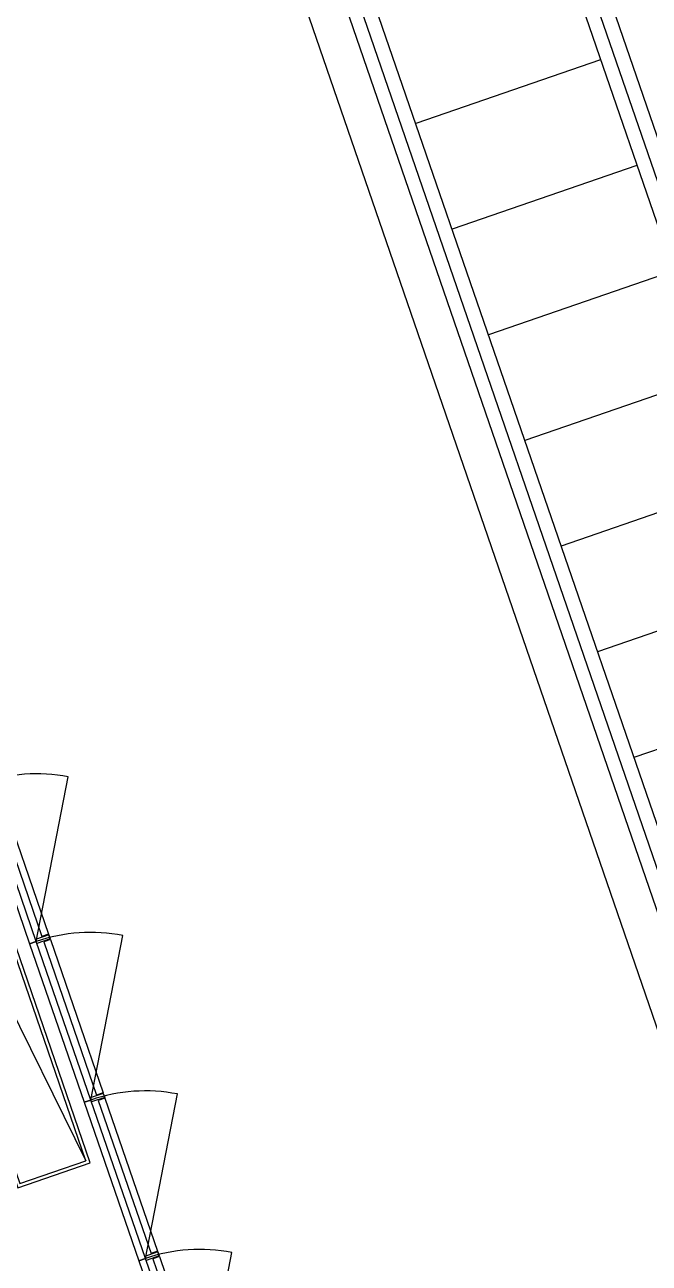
# Model space of a CAD drawing. Extents: x 809431 to 809707, y 818703 to 819368.
# Drawn here: x 809472.21 to 809476.68, y 819295.77 to 819304.63 of the extents above; entities that cross this region are included whole.
import ezdxf

# ---------------------------------------------------------------- set-up
doc = ezdxf.new("R2010")
doc.units = 0
for name, color, linetype in [('Esc', 7, 'Continuous'), ('MAJ322__', 7, 'Continuous'), ('MAJ325__', 7, 'Continuous'), ('MAJ342__', 7, 'Continuous'), ('MAJ570__', 7, 'Continuous')]:
    doc.layers.add(name, color=color, linetype=linetype)

msp = doc.modelspace()

# ---------------------------------------------------------------- linework, layer by layer
at = {"layer": 'Esc'}
for p, q in [((809497.6245, 819242.8561), (809475.6977, 819306.5417)), ((809475.7922, 819306.5742), (809497.8641, 819242.4676)), ((809497.7695, 819242.435), (809475.8427, 819306.1205)), ((809496.1069, 819242.3337), (809474.1801, 819306.0192)), ((809474.0856, 819305.9866), (809496.0124, 819242.3011)), ((809475.7961, 819305.941), (809497.4773, 819242.969)), ((809474.2305, 819305.5655), (809496.1574, 819241.88)), ((809496.2519, 819241.9125), (809474.3251, 819305.5981)), ((809473.965, 819305.4969), (809495.7626, 819242.1923)), ((809496.1535, 819242.5132), (809474.4723, 819305.4852)), ((809476.3324, 819304.3827), (809475.0087, 819303.927)), ((809476.5929, 819303.6263), (809475.2691, 819303.1706)), ((809476.8533, 819302.8699), (809475.5296, 819302.4141)), ((809477.1138, 819302.1135), (809475.79, 819301.6577)), ((809477.3743, 819301.3571), (809476.0505, 819300.9013)), ((809477.6347, 819300.6007), (809476.311, 819300.1449)), ((809477.8952, 819299.8442), (809476.5715, 819299.3885))]:
    msp.add_line(p, q, dxfattribs=at)
at = {"layer": 'MAJ322__'}
for p, q in [((809472.2918, 819298.0708), (809472.5207, 819299.2487)), ((809472.6824, 819296.9361), (809472.9114, 819298.1141)), ((809473.0731, 819295.8015), (809473.3021, 819296.9795)), ((809473.4638, 819294.6669), (809473.6928, 819295.8448))]:
    msp.add_line(p, q, dxfattribs=at)
for centre in [(809472.2918, 819298.0708), (809472.6824, 819296.9361), (809473.0731, 819295.8015), (809473.4638, 819294.6669)]:
    msp.add_arc(centre, 1.2, 79, 109, dxfattribs=at)
at = {"layer": 'MAJ325__'}
for points in [[(809472.2918, 819298.0708), (809471.9011, 819299.2054), (809471.8538, 819299.1891), (809472.2445, 819298.0545)], [(809472.6824, 819296.9361), (809472.2918, 819298.0708), (809472.2445, 819298.0545), (809472.6352, 819296.9199)], [(809473.0731, 819295.8015), (809472.6824, 819296.9361), (809472.6352, 819296.9199), (809473.0258, 819295.7852)], [(809473.4638, 819294.6669), (809473.0731, 819295.8015), (809473.0258, 819295.7852), (809473.4165, 819294.6506)]]:
    msp.add_lwpolyline(points, close=True, dxfattribs=at)
at = {"layer": 'MAJ342__'}
for p, q in [((809471.9548, 819299.2029), (809472.3323, 819298.1065)), ((809472.0021, 819299.2192), (809472.3796, 819298.1228)), ((809472.3812, 819298.1181), (809472.2867, 819298.0855)), ((809472.3796, 819298.1228), (809472.3323, 819298.1065)), ((809472.3351, 819298.1075), (809472.3368, 819298.1028)), ((809472.3784, 819298.1171), (809472.3767, 819298.1218)), ((809472.3812, 819298.1181), (809472.3861, 819298.1039)), ((809472.3861, 819298.1039), (809472.3812, 819298.1181)), ((809472.3911, 819298.0893), (809472.3862, 819298.1035)), ((809472.3862, 819298.1035), (809472.3911, 819298.0893)), ((809472.3911, 819298.0893), (809472.2966, 819298.0567)), ((809472.3928, 819298.0845), (809472.3455, 819298.0683)), ((809472.3455, 819298.0683), (809472.723, 819296.9719)), ((809472.3467, 819298.074), (809472.3483, 819298.0692)), ((809472.3899, 819298.0836), (809472.3883, 819298.0883)), ((809472.3928, 819298.0845), (809472.7703, 819296.9882)), ((809472.7719, 819296.9834), (809472.6773, 819296.9509)), ((809472.7818, 819296.9547), (809472.6873, 819296.9221)), ((809472.7703, 819296.9882), (809472.723, 819296.9719)), ((809472.7258, 819296.9729), (809472.7275, 819296.9681)), ((809472.7834, 819296.9499), (809472.7362, 819296.9336)), ((809472.7691, 819296.9825), (809472.7674, 819296.9872)), ((809472.7719, 819296.9834), (809472.7768, 819296.9693)), ((809472.7768, 819296.9693), (809472.7719, 819296.9834)), ((809472.7818, 819296.9547), (809472.7769, 819296.9688)), ((809472.7769, 819296.9688), (809472.7818, 819296.9547)), ((809472.7806, 819296.949), (809472.779, 819296.9537)), ((809472.7834, 819296.9499), (809473.1609, 819295.8536)), ((809472.7362, 819296.9336), (809473.1137, 819295.8373)), ((809472.7374, 819296.9394), (809472.739, 819296.9346)), ((809473.1626, 819295.8488), (809473.068, 819295.8163)), ((809473.1725, 819295.82), (809473.0779, 819295.7875)), ((809473.1609, 819295.8536), (809473.1137, 819295.8373)), ((809473.1165, 819295.8383), (809473.1181, 819295.8335)), ((809473.1741, 819295.8153), (809473.1268, 819295.799)), ((809473.1268, 819295.799), (809473.5044, 819294.7027)), ((809473.1281, 819295.8047), (809473.1297, 819295.8)), ((809473.1597, 819295.8478), (809473.1581, 819295.8526)), ((809473.1626, 819295.8488), (809473.1675, 819295.8346)), ((809473.1675, 819295.8346), (809473.1626, 819295.8488)), ((809473.1725, 819295.82), (809473.1676, 819295.8342)), ((809473.1676, 819295.8342), (809473.1725, 819295.82)), ((809473.1713, 819295.8143), (809473.1697, 819295.8191)), ((809473.1741, 819295.8153), (809473.5516, 819294.7189))]:
    msp.add_line(p, q, dxfattribs=at)
at = {"layer": 'MAJ570__'}
msp.add_line((809470.9046, 819300.0262), (809472.647, 819296.5015), dxfattribs=at)
for points in [[(809472.1588, 819296.3069), (809472.6788, 819296.486), (809471.3928, 819300.2208), (809470.8728, 819300.0417)], [(809472.1743, 819296.3387), (809472.647, 819296.5015), (809471.3773, 819300.189), (809470.9046, 819300.0262)]]:
    msp.add_lwpolyline(points, close=True, dxfattribs=at)

doc.saveas('drawing.dxf')
